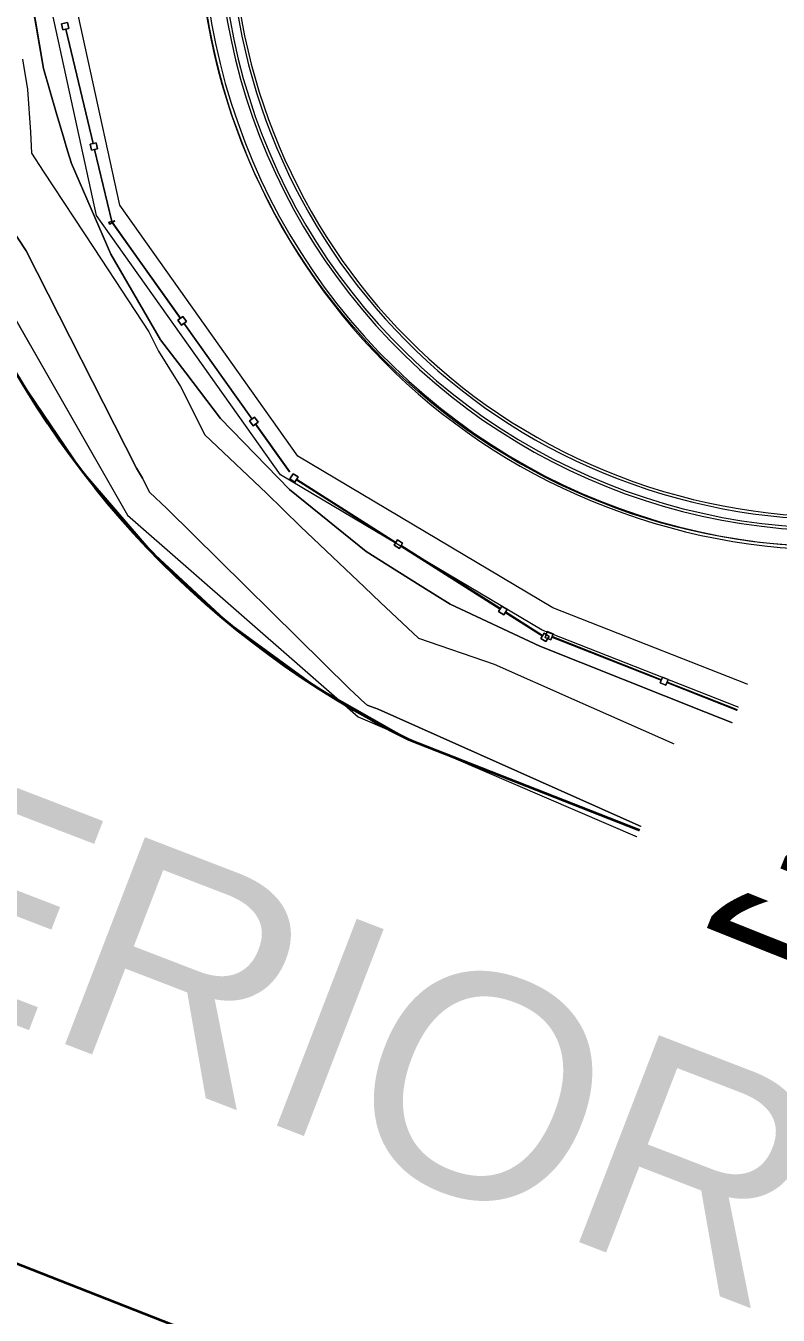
# Model space of a CAD drawing. Header units: metres. Extents: x -207 to 292, y -187 to 169.
# Drawn here: x -64.54 to -58.46, y -78.38 to -67.95 of the extents above; entities that cross this region are included whole.
import ezdxf

# ---------------------------------------------------------------- set-up
doc = ezdxf.new("R2010")
doc.units = ezdxf.units.M
for name, color, linetype, lineweight in [('A-GLAZ-CWMG', 7, 'Continuous', 9), ('ACHURADO', 7, 'Continuous', 9), ('C-TOPO', 7, 'Continuous', 9), ('C-TOPO-LABL', 7, 'Continuous', 9), ('C-TOPO-MINR', 7, 'Continuous', 9), ('CERCO INTERIOR', 7, 'Continuous', 9), ('EQUIPOS PIS', 7, 'Continuous', 9), ('P-SANR-FIXT', 7, 'Continuous', 9), ('solera', 7, 'Continuous', 35)]:
    doc.layers.add(name, color=color, linetype=linetype, lineweight=lineweight)
doc.layers.add('PR10-ARQ-PL-001-Emplazamiento-C-1_dwg', color=7, linetype='Continuous', lineweight=9, true_color=0x767676)
doc.layers.add('TEXTO', color=5, linetype='Continuous', lineweight=9, true_color=0x0000ff)
doc.styles.add('Arial', font='arial.ttf', dxfattribs={"height": 1.792987889230435})
doc.styles.add('Arial_2', font='arial.ttf', dxfattribs={"height": 1.124999999999999})

# ---------------------------------------------------------------- blocks, each defined once
blk = doc.blocks.new('M_Estanque-Terraza - M_Estanque-Terraza-2331352-PLANTA EMPLAZAMIENTO ACTUALIZADO')
at = {"layer": 'P-SANR-FIXT'}
for centre, radius, start, end in [((-1.696641881242665e-15, 0), 5.151627146850166, 8.142219984546603e-13, 180.0000000000002), ((-1.242570705970596e-15, 0), 5.151627146850166, 8.142219984546603e-13, 180.0000000000002), ((-1.242570705970596e-15, 0), 5.126627146850165, 359.9999999999996, 180.0000000000002), ((-1.656194243939091e-15, 0), 5.126627146850165, 359.9999999999996, 180.0000000000002), ((-2.165734258596785e-15, 0), 4.998277258842649, 359.9999999999996, 180.0000000000002), ((-2.165734258596785e-15, 0), 4.975544739836833, 359.9999999999991, 179.9999999999998), ((-3.248601387895178e-15, 0), 4.905907101428718, 1.017777498068325e-12, 180.0000000000002), ((-3.248601387895178e-15, 0), 4.88317458242289, 1.024138607431252e-12, 180.0000000000002), ((-3.248601387895178e-15, 0), 4.905907101428718, 180.0000000000004, 5.088887490341627e-14), ((-3.248601387895178e-15, 0), 4.88317458242289, 180.0000000000004, 5.088887490341627e-14)]:
    blk.add_arc(centre, radius, start, end, dxfattribs=at)
blk = doc.blocks.new('Quad Corner Mullion - 50x50 mm-2128574-PLANTA EMPLAZAMIENTO ACTUALIZADO')
at = {"layer": 'A-GLAZ-CWMG'}
for p, q in [((0.025, 0.02500000000000012), (-0.025, 0.02500000000000005)), ((-0.025, 0.02500000000000004), (-0.02500000000000016, -0.02499999999999996)), ((0.02500000000000007, -0.02500000000000013), (0.025, 0.02500000000000012)), ((-0.02500000000000016, -0.02499999999999996), (0.02500000000000008, -0.02500000000000012))]:
    blk.add_line(p, q, dxfattribs=at)
blk = doc.blocks.new('Quad Corner Mullion - 50x50 mm-2128575-PLANTA EMPLAZAMIENTO ACTUALIZADO')
at = {"layer": 'A-GLAZ-CWMG'}
for p, q in [((-0.02500000000000016, -0.02499999999999996), (-0.025, 0.02500000000000005)), ((-0.025, 0.02500000000000005), (0.025, 0.02500000000000012)), ((0.025, 0.02500000000000011), (0.02500000000000007, -0.02500000000000013)), ((0.02500000000000008, -0.02500000000000012), (-0.02500000000000016, -0.02499999999999996))]:
    blk.add_line(p, q, dxfattribs=at)
blk = doc.blocks.new('Circular Mullion - 5mm-2127248-PLANTA EMPLAZAMIENTO ACTUALIZADO')
at = {"layer": 'A-GLAZ-CWMG'}
for p, q in [((-107.6478273724652, -45.39675011483385), (-107.9973915295227, -46.28009880061981)), ((-107.6455027706611, -45.39767002051003), (-107.9950669277186, -46.281018706296)), ((-107.9950669277186, -46.281018706296), (-107.6455027706611, -45.39767002051003)), ((-107.9927423259147, -46.28193861197219), (-107.6431781688572, -45.3985899261862)), ((-107.6455027706611, -45.39767002051003), (-107.647827372465, -45.39675011483385)), ((-107.6431781688571, -45.3985899261862), (-107.6455027706611, -45.39767002051003)), ((-107.9973915295225, -46.28009880061983), (-107.9950669277186, -46.28101870629602)), ((-107.9950669277186, -46.28101870629602), (-107.9927423259146, -46.28193861197219))]:
    blk.add_line(p, q, dxfattribs=at)
blk = doc.blocks.new('Rectangular Mullion - 50 x 50 mm-2128568-PLANTA EMPLAZAMIENTO ACTUALIZADO')
at = {"layer": 'A-GLAZ-CWMG'}
for p, q in [((0.025, 0.025), (-0.025, 0.025)), ((-0.025, 0.025), (-0.025, -0.025)), ((0.025, -0.025), (0.025, 0.025)), ((-0.025, -0.025), (0.025, -0.025))]:
    blk.add_line(p, q, dxfattribs=at)
blk = doc.blocks.new('Rectangular Mullion - 50 x 50 mm-2128569-PLANTA EMPLAZAMIENTO ACTUALIZADO')
at = {"layer": 'A-GLAZ-CWMG'}
for p, q in [((-0.025, -0.025), (-0.025, 0.025)), ((-0.025, 0.025), (0.025, 0.025)), ((0.025, 0.025), (0.025, -0.025)), ((0.025, -0.025), (-0.025, -0.025))]:
    blk.add_line(p, q, dxfattribs=at)
blk = doc.blocks.new('Circular Mullion - 5mm-2142569-PLANTA EMPLAZAMIENTO ACTUALIZADO')
at = {"layer": 'A-GLAZ-CWMG'}
for p, q in [((-62.68419871532535, -71.16938001004758), (-62.68623628202452, -71.17082856862298)), ((-62.68623628202461, -71.17082856862301), (-62.41186084254493, -71.55676964691709)), ((-62.68216114862617, -71.16793145147219), (-62.68419871532535, -71.16938001004758)), ((-62.40982327584565, -71.55532108834173), (-62.68419871532535, -71.16938001004758)), ((-62.68419871532535, -71.16938001004758), (-62.40982327584565, -71.55532108834173)), ((-62.40778570914652, -71.55387252976637), (-62.68216114862625, -71.16793145147223)), ((-62.41186084254485, -71.55676964691712), (-62.40982327584567, -71.55532108834173)), ((-62.40982327584567, -71.55532108834173), (-62.40778570914647, -71.55387252976632))]:
    blk.add_line(p, q, dxfattribs=at)
blk = doc.blocks.new('Quad Corner Mullion - 50x50 mm-2142566-PLANTA EMPLAZAMIENTO ACTUALIZADO')
at = {"layer": 'A-GLAZ-CWMG'}
for p, q in [((0.004859507728442949, 0.02500000000000001), (-0.004859507728442945, 0.02500000000000001)), ((-0.004859507728442946, 0.02500000000000001), (-0.004859507728442945, -0.02499999999999999)), ((-0.004859507728442945, -0.02499999999999999), (0.0138708219423526, 0.0213591927283394)), ((0.0138708219423526, 0.02135919272833939), (0.00485950772844295, 0.02500000000000001))]:
    blk.add_line(p, q, dxfattribs=at)
blk = doc.blocks.new('Quad Corner Mullion - 50x50 mm-2142568-PLANTA EMPLAZAMIENTO ACTUALIZADO')
at = {"layer": 'A-GLAZ-CWMG'}
for p, q in [((-0.004859507728442945, -0.025), (-0.004859507728442946, 0.025)), ((-0.004859507728442945, 0.02500000000000001), (0.004859507728442949, 0.02500000000000001)), ((0.0138708219423526, 0.0213591927283394), (-0.004859507728442945, -0.02499999999999999)), ((0.00485950772844295, 0.02500000000000001), (0.0138708219423526, 0.02135919272833939))]:
    blk.add_line(p, q, dxfattribs=at)
blk = doc.blocks.new('Circular Mullion - 5mm-2142563-PLANTA EMPLAZAMIENTO ACTUALIZADO')
at = {"layer": 'A-GLAZ-CWMG'}
for p, q in [((-63.98557674287501, -68.94935563316965), (-63.98800858141438, -68.9499354273731)), ((-63.98800858141438, -68.94993542737313), (-63.8494201327585, -69.53121880093046)), ((-63.98314490433562, -68.94877583896618), (-63.98557674287501, -68.94935563316965)), ((-63.84698829421908, -69.53063900672693), (-63.98557674287499, -68.94935563316963)), ((-63.98557674287499, -68.94935563316963), (-63.84698829421908, -69.53063900672693)), ((-63.84455645567969, -69.53005921252353), (-63.98314490433562, -68.94877583896623)), ((-63.84942013275847, -69.53121880093039), (-63.84698829421909, -69.53063900672693)), ((-63.84698829421909, -69.53063900672693), (-63.84455645567971, -69.53005921252348))]:
    blk.add_line(p, q, dxfattribs=at)
blk = doc.blocks.new('Quad Corner Mullion - 50x50 mm-2128572-PLANTA EMPLAZAMIENTO ACTUALIZADO')
at = {"layer": 'A-GLAZ-CWMG'}
for p, q in [((0.025, 0.02500000000000012), (-0.025, 0.02500000000000005)), ((-0.025, 0.02500000000000004), (-0.02500000000000016, -0.02499999999999996)), ((0.02500000000000007, -0.02500000000000013), (0.025, 0.02500000000000012)), ((-0.02500000000000016, -0.02499999999999996), (0.02500000000000008, -0.02500000000000012))]:
    blk.add_line(p, q, dxfattribs=at)
blk = doc.blocks.new('Quad Corner Mullion - 50x50 mm-2128573-PLANTA EMPLAZAMIENTO ACTUALIZADO')
at = {"layer": 'A-GLAZ-CWMG'}
for p, q in [((-0.02500000000000016, -0.02499999999999996), (-0.025, 0.02500000000000005)), ((-0.025, 0.02500000000000005), (0.025, 0.02500000000000012)), ((0.025, 0.02500000000000011), (0.02500000000000007, -0.02500000000000013)), ((0.02500000000000008, -0.02500000000000012), (-0.02500000000000016, -0.02499999999999996))]:
    blk.add_line(p, q, dxfattribs=at)
blk = doc.blocks.new('Circular Mullion - 5mm-2142834-PLANTA EMPLAZAMIENTO ACTUALIZADO')
at = {"layer": 'A-GLAZ-CWMG'}
for p, q in [((-60.6653186751587, -72.69079687847604), (-60.66665925939188, -72.6929070523821)), ((-60.66665925939198, -72.6929070523822), (-60.36753574952848, -72.88293890707673)), ((-60.66397809092554, -72.68868670457), (-60.6653186751587, -72.69079687847604)), ((-60.36619516529522, -72.8808287331706), (-60.6653186751587, -72.69079687847604)), ((-60.6653186751587, -72.69079687847604), (-60.36619516529522, -72.8808287331706)), ((-60.36485458106211, -72.87871855926467), (-60.6639780909256, -72.68868670457006)), ((-60.36753574952839, -72.88293890707666), (-60.36619516529522, -72.8808287331706)), ((-60.36619516529522, -72.8808287331706), (-60.36485458106204, -72.87871855926454))]:
    blk.add_line(p, q, dxfattribs=at)
blk = doc.blocks.new('YADRAN_LASQUEMAS_ARQ_MO_002_TERRAZAS_rvt-1-PLANTA EMPLAZAMIENTO ACTUALIZADO')
at = {"layer": 'A-GLAZ-CWMG', "lineweight": 9}
for name, p, rotation in [('Circular Mullion - 5mm-2127248-PLANTA EMPLAZAMIENTO ACTUALIZADO', (-126.1361724910439, -167.8312369340515), 214.9999999999993), ('Circular Mullion - 5mm-2127248-PLANTA EMPLAZAMIENTO ACTUALIZADO', (-126.1361724910439, -167.8312369340515), 214.9999999999993), ('Circular Mullion - 5mm-2127248-PLANTA EMPLAZAMIENTO ACTUALIZADO', (-126.1361724910439, -167.8312369340515), 214.9999999999993), ('Circular Mullion - 5mm-2127248-PLANTA EMPLAZAMIENTO ACTUALIZADO', (-126.1361724910439, -167.8312369340515), 214.9999999999993), ('Circular Mullion - 5mm-2127248-PLANTA EMPLAZAMIENTO ACTUALIZADO', (-83.84684637021152, -185.3180601337295), 236.9999999999997), ('Circular Mullion - 5mm-2127248-PLANTA EMPLAZAMIENTO ACTUALIZADO', (-83.84684637021152, -185.3180601337295), 236.9999999999997), ('Circular Mullion - 5mm-2127248-PLANTA EMPLAZAMIENTO ACTUALIZADO', (-83.84684637021152, -185.3180601337295), 236.9999999999997), ('Circular Mullion - 5mm-2127248-PLANTA EMPLAZAMIENTO ACTUALIZADO', (-83.84684637021152, -185.3180601337295), 236.9999999999997), ('Circular Mullion - 5mm-2127248-PLANTA EMPLAZAMIENTO ACTUALIZADO', (-83.26742294005523, -186.1330868134057), 236.9999999999991), ('Circular Mullion - 5mm-2127248-PLANTA EMPLAZAMIENTO ACTUALIZADO', (-83.26742294005523, -186.1330868134057), 236.9999999999991), ('Circular Mullion - 5mm-2127248-PLANTA EMPLAZAMIENTO ACTUALIZADO', (-83.26742294005523, -186.1330868134057), 236.9999999999991), ('Circular Mullion - 5mm-2127248-PLANTA EMPLAZAMIENTO ACTUALIZADO', (-83.26742294005523, -186.1330868134057), 236.9999999999991), ('Circular Mullion - 5mm-2127248-PLANTA EMPLAZAMIENTO ACTUALIZADO', (-37.20380549147667, -186.3892411460887), 259.162383808385), ('Circular Mullion - 5mm-2127248-PLANTA EMPLAZAMIENTO ACTUALIZADO', (-37.20380549147667, -186.3892411460887), 259.162383808385), ('Circular Mullion - 5mm-2127248-PLANTA EMPLAZAMIENTO ACTUALIZADO', (-37.20380549147667, -186.3892411460887), 259.162383808385), ('Circular Mullion - 5mm-2127248-PLANTA EMPLAZAMIENTO ACTUALIZADO', (-37.20380549147667, -186.3892411460887), 259.162383808385), ('Quad Corner Mullion - 50x50 mm-2128574-PLANTA EMPLAZAMIENTO ACTUALIZADO', (-62.37455953931511, -71.60492364944224), 147.5723838083849), ('Quad Corner Mullion - 50x50 mm-2128575-PLANTA EMPLAZAMIENTO ACTUALIZADO', (-62.37455953931511, -71.60492364944224), 147.5723838083849), ('Circular Mullion - 5mm-2127248-PLANTA EMPLAZAMIENTO ACTUALIZADO', (-36.35973592905788, -186.9254748393581), 259.1623838083847), ('Circular Mullion - 5mm-2127248-PLANTA EMPLAZAMIENTO ACTUALIZADO', (-36.35973592905788, -186.9254748393581), 259.1623838083847), ('Circular Mullion - 5mm-2127248-PLANTA EMPLAZAMIENTO ACTUALIZADO', (-36.35973592905788, -186.9254748393581), 259.1623838083847), ('Circular Mullion - 5mm-2127248-PLANTA EMPLAZAMIENTO ACTUALIZADO', (-36.35973592905788, -186.9254748393581), 259.1623838083847), ('Quad Corner Mullion - 50x50 mm-2128574-PLANTA EMPLAZAMIENTO ACTUALIZADO', (-60.31264835143347, -72.88018761422451), 158.4099999999995), ('Quad Corner Mullion - 50x50 mm-2128575-PLANTA EMPLAZAMIENTO ACTUALIZADO', (-60.31264835143347, -72.88018761422451), 158.4099999999995), ('Circular Mullion - 5mm-2127248-PLANTA EMPLAZAMIENTO ACTUALIZADO', (-14.0083836270988, -180.8844535987052), 269.9999999999995), ('Circular Mullion - 5mm-2127248-PLANTA EMPLAZAMIENTO ACTUALIZADO', (-14.0083836270988, -180.8844535987052), 269.9999999999995), ('Circular Mullion - 5mm-2127248-PLANTA EMPLAZAMIENTO ACTUALIZADO', (-14.0083836270988, -180.8844535987052), 269.9999999999995), ('Circular Mullion - 5mm-2127248-PLANTA EMPLAZAMIENTO ACTUALIZADO', (-14.0083836270988, -180.8844535987052), 269.9999999999995), ('Circular Mullion - 5mm-2127248-PLANTA EMPLAZAMIENTO ACTUALIZADO', (-13.07854290551732, -181.252415869174), 269.9999999999995), ('Circular Mullion - 5mm-2127248-PLANTA EMPLAZAMIENTO ACTUALIZADO', (-13.07854290551732, -181.252415869174), 269.9999999999995), ('Circular Mullion - 5mm-2127248-PLANTA EMPLAZAMIENTO ACTUALIZADO', (-13.07854290551732, -181.252415869174), 269.9999999999995), ('Circular Mullion - 5mm-2127248-PLANTA EMPLAZAMIENTO ACTUALIZADO', (-13.07854290551732, -181.252415869174), 269.9999999999995)]:
    blk.add_blockref(name, p, dxfattribs=dict(at, rotation=rotation))
at = {"layer": 'A-GLAZ-CWMG', "lineweight": 9, "extrusion": (0, 0, -1)}
for name, p, rotation in [('Rectangular Mullion - 50 x 50 mm-2128568-PLANTA EMPLAZAMIENTO ACTUALIZADO', (64.22329236629271, -67.95230183202189), 256.5900000000005), ('Rectangular Mullion - 50 x 50 mm-2128569-PLANTA EMPLAZAMIENTO ACTUALIZADO', (64.22329236629271, -67.95230183202189), 256.5900000000005), ('Rectangular Mullion - 50 x 50 mm-2128568-PLANTA EMPLAZAMIENTO ACTUALIZADO', (63.99137468490957, -68.92503724777576), 256.5900000000005), ('Rectangular Mullion - 50 x 50 mm-2128569-PLANTA EMPLAZAMIENTO ACTUALIZADO', (63.99137468490957, -68.92503724777576), 256.5900000000005), ('Quad Corner Mullion - 50x50 mm-2142566-PLANTA EMPLAZAMIENTO ACTUALIZADO', (63.84586128845403, -69.53536602199749), 256.5900000000005), ('Quad Corner Mullion - 50x50 mm-2142568-PLANTA EMPLAZAMIENTO ACTUALIZADO', (63.84586128845403, -69.53536602199749), 256.5900000000005), ('Rectangular Mullion - 50 x 50 mm-2128568-PLANTA EMPLAZAMIENTO ACTUALIZADO', (63.27810773123688, -70.33397766337923), 234.5900000000005), ('Rectangular Mullion - 50 x 50 mm-2128569-PLANTA EMPLAZAMIENTO ACTUALIZADO', (63.2781077312368, -70.33397766337923), 234.5900000000005), ('Rectangular Mullion - 50 x 50 mm-2128568-PLANTA EMPLAZAMIENTO ACTUALIZADO', (62.69868430107929, -71.14900434305567), 234.5900000000005), ('Rectangular Mullion - 50 x 50 mm-2128569-PLANTA EMPLAZAMIENTO ACTUALIZADO', (62.69868430107929, -71.14900434305567), 234.5900000000005), ('Rectangular Mullion - 50 x 50 mm-2128568-PLANTA EMPLAZAMIENTO ACTUALIZADO', (61.53048997663851, -72.14115734287499), 212.4276161916151), ('Rectangular Mullion - 50 x 50 mm-2128569-PLANTA EMPLAZAMIENTO ACTUALIZADO', (61.53048997663851, -72.14115734287499), 212.4276161916151), ('Rectangular Mullion - 50 x 50 mm-2128568-PLANTA EMPLAZAMIENTO ACTUALIZADO', (60.68642041421919, -72.6773910361443), 212.4276161916151), ('Rectangular Mullion - 50 x 50 mm-2128569-PLANTA EMPLAZAMIENTO ACTUALIZADO', (60.68642041421919, -72.6773910361443), 212.4276161916151), ('Quad Corner Mullion - 50x50 mm-2128572-PLANTA EMPLAZAMIENTO ACTUALIZADO', (60.34509342623473, -72.89423457550232), 212.4276161916151), ('Quad Corner Mullion - 50x50 mm-2128573-PLANTA EMPLAZAMIENTO ACTUALIZADO', (60.34509342623473, -72.89423457550232), 212.4276161916151), ('Rectangular Mullion - 50 x 50 mm-2128568-PLANTA EMPLAZAMIENTO ACTUALIZADO', (59.38280762956842, -73.24814988480546), 201.5900000000006), ('Rectangular Mullion - 50 x 50 mm-2128569-PLANTA EMPLAZAMIENTO ACTUALIZADO', (59.38280762956842, -73.24814988480546), 201.5900000000006), ('Rectangular Mullion - 50 x 50 mm-2128568-PLANTA EMPLAZAMIENTO ACTUALIZADO', (58.45296690798678, -73.61611215527425), 201.5900000000006), ('Rectangular Mullion - 50 x 50 mm-2128569-PLANTA EMPLAZAMIENTO ACTUALIZADO', (58.45296690798678, -73.61611215527425), 201.5900000000006)]:
    blk.add_blockref(name, p, dxfattribs=dict(at, rotation=rotation))
at = {"layer": 'A-GLAZ-CWMG', "lineweight": 9}
for name in ['Circular Mullion - 5mm-2142563-PLANTA EMPLAZAMIENTO ACTUALIZADO', 'Circular Mullion - 5mm-2142563-PLANTA EMPLAZAMIENTO ACTUALIZADO', 'Circular Mullion - 5mm-2142563-PLANTA EMPLAZAMIENTO ACTUALIZADO', 'Circular Mullion - 5mm-2142563-PLANTA EMPLAZAMIENTO ACTUALIZADO', 'Circular Mullion - 5mm-2142569-PLANTA EMPLAZAMIENTO ACTUALIZADO', 'Circular Mullion - 5mm-2142569-PLANTA EMPLAZAMIENTO ACTUALIZADO', 'Circular Mullion - 5mm-2142569-PLANTA EMPLAZAMIENTO ACTUALIZADO', 'Circular Mullion - 5mm-2142569-PLANTA EMPLAZAMIENTO ACTUALIZADO', 'Circular Mullion - 5mm-2142834-PLANTA EMPLAZAMIENTO ACTUALIZADO', 'Circular Mullion - 5mm-2142834-PLANTA EMPLAZAMIENTO ACTUALIZADO', 'Circular Mullion - 5mm-2142834-PLANTA EMPLAZAMIENTO ACTUALIZADO', 'Circular Mullion - 5mm-2142834-PLANTA EMPLAZAMIENTO ACTUALIZADO']:
    blk.add_blockref(name, (0, 0), dxfattribs=at)
at = {"layer": 'P-SANR-FIXT', "lineweight": 9, "rotation": 161.9131347305515}
blk.add_blockref('M_Estanque-Terraza - M_Estanque-Terraza-2331352-PLANTA EMPLAZAMIENTO ACTUALIZADO', (-57.99205779369127, -67.03377291603417), dxfattribs=at)
blk = doc.blocks.new('PR10-ARQ-PL-001-Emplazamiento-C-1_dwg-674643-PLANTA EMPLAZAMIENTO ACTUALIZADO')
at = {"layer": 'ACHURADO'}
h = blk.add_hatch(dxfattribs=at)
h.set_pattern_fill('FP_1', color=256, style=0, pattern_type=2)
h.set_pattern_definition([(90, (-655750.2579999999, -5498481.082), (-3.592, 3.592), [0.9525, -6.232]), (45, (-655750.2579999999, -5498481.082), (-3.592102448427662, 3.592102448427662), [0.9525, -4.127]), (135, (-655750.2579999999, -5498481.082), (-3.592102448427662, -3.592102448427661), [0.9525, -4.127])])
h.paths.add_polyline_path([(-70.64419410362845, -134.5395130920411), (-73.74359566837556, -131.9079843103886), (-75.302748458013, -123.0097075879575), (-71.02342553682634, -122.2598861932756), (-67.22678839176899, -118.2866067469121), (-66.27122979037469, -116.4668920433522), (-67.31054000929002, -115.9295950126649), (-63.2228957815469, -107.811488710642), (-61.97347530715174, -108.4675188122616), (-60.83407374188307, -106.2046547973157), (-48.23182687982921, -112.8216852271558), (-49.37122844561936, -115.0845492422582), (-47.29912993639711, -116.1725408554078), (-43.30232214666906, -108.5605525243283), (-42.75944131143393, -106.0136084592343), (-42.17536404244606, -104.9007708430291), (-45.82614152975383, -103.2560130906105), (-40.88429535225038, -91.64636320471769), (-90.151940843165, -72.1130627501012), (-89.87588527426131, -71.46287322044381), (-40.00802627272904, -91.28743606805811), (-44.95017856560651, -102.9276130199433), (-41.86989902436735, -104.3187708568574), (-39.07770566500726, -98.99882781505593), (-32.39052588850264, -95.93554523825654), (-32.3969015461952, -95.64399291038528), (-32.41601632960143, -95.35299800634392), (-32.447833692953, -95.06311688542378), (-32.49229280397298, -94.77490377664574), (-32.54930866070092, -94.48890971899041), (-32.6187722529471, -94.20568150997167), (-32.70055077224971, -93.92576065897953), (-32.79448786512018, -93.64968235254298), (-32.90040393091739, -93.37797442674646), (-33.01809646718205, -93.11115637063992), (-33.1473404553533, -92.84973831415184), (-33.28788879156115, -92.59422006726278), (-33.43947275832297, -92.34509016156201), (-33.60180254019799, -92.10282491326342), (-33.77456777565183, -91.8678875136376), (-33.95743815153838, -91.64072714090354), (-34.15006403468549, -91.42177811026583), (-34.35207714036109, -91.21145903229718), (-34.56309123568238, -91.01017202377324), (-34.78270287923515, -90.81830192327507), (-35.01049219153826, -90.63621557593352), (-35.24602365761997, -90.46426111340536), (-59.1191544286162, -80.1137171971799), (-68.8000950018317, -76.31270324707037), (-68.94055688008672, -76.67646319746977), (-68.78750085055833, -76.73556408882149), (-68.95682208769028, -77.17406231641775), (-69.32525591731077, -77.03179567098621), (-69.15593468114737, -76.59329744458205), (-68.95714533925062, -76.25104079723363), (-90.05597707919785, -67.96703645110138), (-91.03157986238605, -70.42335903167734), (-94.08573066025978, -119.1647433257103), (-83.16670522756881, -127.7404482769968)])
at = {"layer": 'C-TOPO', "flags": 128}
for points in [[(-80.92648359375016, -71.55153489990249), (-69.40067548828142, -76.07689588623057), (-67.52255291748061, -76.81430203857437), (-59.11915422363292, -80.1137145996096), (-57.89312208251964, -80.6452821533205), (-56.58229046630873, -81.2136102539064), (-49.79060269775401, -84.15824912109396), (-47.28326271972664, -85.24533625488296), (-45.53762508544933, -86.00219238281271), (-43.86708984375004, -86.72647375488299), (-43.80954451904307, -86.75142106933615), (-35.24602304077155, -90.46426420898449), (-34.66796297607432, -90.91643195800799), (-34.14308571166999, -91.42937739257833), (-33.67774434814456, -91.99689624023452), (-33.27757575073246, -92.61209589843772)], [(-33.27757575073246, -92.61209589843772), (-33.67774434814456, -91.99689624023452), (-34.14308571166999, -91.42937739257833), (-34.66796297607432, -90.91643195800799), (-35.24602304077155, -90.46426420898449), (-43.80954451904307, -86.75142106933615), (-43.86708984375004, -86.72647375488299), (-45.53762508544933, -86.00219238281271), (-47.28326271972664, -85.24533625488296), (-49.79060269775401, -84.15824912109396), (-56.58229046630873, -81.2136102539064), (-57.89312208251964, -80.6452821533205), (-59.11915422363292, -80.1137145996096), (-67.52255291748061, -76.81430203857437), (-69.40067548828142, -76.07689588623057), (-80.92648359375016, -71.55153489990249)], [(-45.16328049316414, -13.62173714904785), (-58.65432678222663, -47.89474167480476), (-65.37344223632822, -64.96416024169929), (-65.55493348388681, -65.81135969238292), (-65.63799353027353, -66.67379077148445), (-65.62152011718757, -67.5400541748048), (-65.5057318359376, -68.39870408935558), (-65.29215882568367, -69.23838771972663), (-65.2407526611329, -69.37327716064463), (-64.98362416992197, -70.04801271972667), (-64.58420668945321, -70.81687741699226), (-64.09918048095712, -71.53481499023445), (-63.53496375732429, -72.19234229736333), (-62.89900722656257, -72.7807714965821), (-62.19971967773445, -73.29231701660167), (-61.44634240722664, -73.72022578125008), (-49.70080817871101, -78.33572080078136), (-47.33265505371101, -79.2662965576173), (-34.53525944824222, -84.29513378906265), (-34.50706582031257, -84.3062121826173), (-33.65736419677738, -84.47571811523444), (-32.79391457519535, -84.54767651367199), (-31.92787673950199, -84.52115720214853)], [(-31.92787673950199, -84.52115720214853), (-32.79391457519535, -84.54767651367199), (-33.65736419677738, -84.47571811523444), (-34.50706582031257, -84.3062121826173), (-34.53525944824222, -84.29513378906265), (-47.33265505371101, -79.2662965576173), (-49.70080817871101, -78.33572080078136), (-61.44634240722664, -73.72022578125008), (-62.19971967773445, -73.29231701660167), (-62.89900722656257, -72.7807714965821), (-63.53496375732429, -72.19234229736333), (-64.09918048095712, -71.53481499023445), (-64.58420668945321, -70.81687741699226), (-64.98362416992197, -70.04801271972667), (-65.2407526611329, -69.37327716064463), (-65.29215882568367, -69.23838771972663), (-65.5057318359376, -68.39870408935558), (-65.62152011718757, -67.5400541748048), (-65.63799353027353, -66.67379077148445), (-65.55493348388681, -65.81135969238292), (-65.37344223632822, -64.96416024169929), (-58.65432678222663, -47.89474167480476), (-45.16328049316414, -13.62173714904785)], [(-38.52224399414069, 3.372478450012207), (-63.79554320068367, -60.76652343750007), (-64.78684548339852, -63.30252213134773), (-65.4417450439454, -65.55951925048835), (-65.5127453613282, -67.79552230224617), (-65.1875419555665, -69.34052102050788), (-63.72014315185554, -71.90552259521488), (-61.85614530029304, -73.53752065429698), (-59.32984368896495, -74.62151960449226), (-56.13114125976573, -75.9085201171876), (-44.72754429931648, -80.48251999511726), (-36.21034324951179, -83.80852163085949), (-33.87834373168949, -84.43152546386733), (-31.14114336547855, -84.39252319335945), (-28.35304378051761, -83.23651933593761), (-25.96854281616215, -80.47152531738288), (-25.03934371948246, -78.3455248535157), (-19.54854398803715, -64.51052281494148), (-16.74504301757816, -57.44452155761726), (-5.944042996215821, -30.10852034912113), (-2.296743239593506, -20.79352148437503)], [(-49.16532923583991, -77.43109694824226), (-52.13295739746101, -76.25028995361339), (-52.28389237060551, -76.19022850341811), (-54.12983085937507, -75.45573845214855), (-54.16454967041023, -75.44192069091808), (-55.84144266357429, -74.77469165039074), (-58.70047280273445, -73.63709132080085), (-59.04913059082038, -73.49836025390633), (-58.70047280273445, -73.63709132080085), (-55.84144266357429, -74.77469165039074), (-54.16454967041023, -75.44192069091808), (-54.12983085937507, -75.45573845214855), (-52.28389237060551, -76.19022850341811), (-52.13295739746101, -76.25028995361339), (-49.16532923583991, -77.43109694824226)], [(-64.50276514892586, -67.68590108642589), (-64.40006444091804, -68.29521738281261), (-64.29549873046884, -68.64873533935558), (-64.23383272705085, -68.85722028808601), (-64.20361131591804, -68.95939544677742), (-64.17321782226571, -69.06216126708995), (-63.85574417724619, -69.79624204101573), (-63.45226182861339, -70.4867998901368), (-63.24816730957038, -70.75561138916022), (-62.96862623291023, -71.12379356689463), (-62.96733328857429, -71.1251283691407), (-62.41186951904304, -71.69797712402351), (-61.79007491455089, -72.20100223388687), (-61.61702966308601, -72.30939561767586), (-61.35400850830085, -72.47414835205086), (-61.1122744262696, -72.62556701660166), (-60.38831861572273, -72.96549975585948), (-59.04913059082038, -73.49836025390633), (-60.38831861572273, -72.96549975585948), (-61.1122744262696, -72.62556701660166), (-61.35400850830085, -72.47414835205086), (-61.61702966308601, -72.30939561767586), (-61.79007491455089, -72.20100223388687), (-62.41186951904304, -71.69797712402351), (-62.96733328857429, -71.1251283691407), (-62.96862623291023, -71.12379356689463), (-63.24816730957038, -70.75561138916022), (-63.45226182861339, -70.4867998901368), (-63.85574417724619, -69.79624204101573), (-64.17321782226571, -69.06216126708995), (-64.20361131591804, -68.95939544677742), (-64.23383272705085, -68.85722028808601), (-64.29549873046884, -68.64873533935558), (-64.40006444091804, -68.29521738281261), (-64.50276514892586, -67.68590108642589)]]:
    blk.add_lwpolyline(points, dxfattribs=at)
at = {"layer": 'C-TOPO-MINR', "color": 9, "true_color": 0xc0c0c0, "flags": 128}
for points in [[(-56.11232923900108, -75.82198066925443), (-59.06740746247753, -74.6417731026669), (-59.28336308348941, -74.54881962872419), (-59.2965951426512, -74.55219006726114), (-59.30900059068907, -74.53812869807824), (-59.41226297044027, -74.49257318810993), (-61.69370110165574, -73.47421667296918), (-61.78398352881122, -73.44321669096063), (-61.82948462494426, -73.40059993373258), (-61.84847330700572, -73.38236846513372), (-61.92493476022432, -73.30980945025156), (-63.398091362739, -71.8544308114373), (-63.54106932828859, -71.7198857594546), (-63.54128025700228, -71.71946797208159), (-63.59781647584402, -71.6074864502846), (-63.64842416265665, -71.52569149726212), (-64.53907156856629, -69.7688829790482), (-64.71374678855739, -69.50264769665662)], [(-64.56864923241908, -68.21950594207215), (-64.52776438036778, -68.46472440556015), (-64.50338779566232, -68.80995496709204), (-64.49556191209204, -68.9796446184468), (-64.40050085833678, -69.12453412533999), (-63.98991973857697, -69.7503308489363), (-63.54839012467903, -70.42329843670483), (-63.46961221171589, -70.57868844584029), (-63.29282796295781, -70.86441696324538), (-63.09533399306819, -71.25559408380725), (-63.0945971707288, -71.25705351085331), (-62.59514236809745, -71.72705021366517), (-62.32137940519894, -71.99750942188571), (-61.80427195827337, -72.48822474781448), (-61.67585183953465, -72.61152384538555), (-61.3681287364122, -72.8997402158414), (-60.7575502887972, -73.10939254229324), (-60.11224087870556, -73.3974367513634), (-59.13198784593083, -73.82988782322171), (-59.01422493855468, -73.96337012161283), (-58.88861514576838, -73.93137509490896), (-56.83858344059416, -74.81376735585444)]]:
    blk.add_lwpolyline(points, dxfattribs=at)
at = {"layer": 'CERCO INTERIOR', "flags": 128}
for points in [[(-26.8741051890701, -80.12936918377876), (-28.51400438018143, -82.00503176808358), (-30.80006296537817, -83.2052969479561), (-33.47521145634354, -83.40564562439918), (-60.36965272299945, -72.83466478347779), (-62.48292058303953, -71.58020193815231), (-63.9696666777134, -69.48232596635819), (-64.49798364259303, -67.0580460703373), (-63.95847878903151, -64.42976371884346), (-36.30947658650577, 6.0375552546978), (-35.12356038734317, 8.298024226427078), (-33.13335930243134, 9.89046128511429), (-30.63597393147647, 10.59442198872566), (-28.05654404334724, 10.33743979454041), (-2.045945981666446, 0.01674255847930908), (-0.04331390947103501, -1.294962766170502), (1.476995850875974, -3.37822363615036), (1.971749149933457, -5.810420047044754), (1.49688543073833, -8.303512711524963), (0.5782354609668254, -10.63827511429787), (-26.93075168073177, -80.27276047945023)], [(-33.40204916082322, -83.21950783133508), (-60.2814546571672, -72.654436866045), (-62.34430397056043, -71.42990311503411), (-63.78292929194868, -69.39992805242538), (-64.29355937637389, -67.05680767416955), (-63.76601963855327, -64.48681525826454), (-36.12728963367641, 5.954323592185975), (-34.9659094888717, 8.168024513721466), (-33.0400690395385, 9.70896413087845), (-30.61814039081335, 10.39165516376495), (-28.10425808548927, 10.14120331168175), (-2.138562422469259, -0.1616771852970123), (-0.1833848904818296, -1.442300224304199), (1.28971039749682, -3.460863713026047), (1.767911579459906, -5.811690279245378), (1.303919984921813, -8.24770295739174), (0.3921237623691559, -10.56504646062851)]]:
    blk.add_lwpolyline(points, dxfattribs=at)
at = {"layer": 'EQUIPOS PIS'}
blk.add_circle((-58.00242415890098, -67.01465355157852), 5.147159958258273, dxfattribs=at)
at = {"layer": 'solera'}
blk.add_line((-61.44634088784456, -73.72022451639175), (-34.50706570506096, -84.30620883107186), dxfattribs=at)
at = {"layer": 'solera', "flags": 128}
blk.add_lwpolyline([(13.37158570602536, 2.083440138101578), (13.05148894459009, 1.281953089237213), (-78.37198900781571, 37.79453210830688), (-81.97657359957695, 36.49777706980705), (-118.2766722030938, -54.89674675583839), (-118.6159825910628, -54.91275195240974), (-118.8549829152226, -55.51449469327927), (-118.6493838401139, -55.83514097213746), (-118.9604455059767, -56.61831605792046), (-59.11915442869068, -80.11371719717981)], dxfattribs=at)
at = {"layer": 'solera'}
blk.add_arc((-58.10704161033035, -66.96386171460152), 7.536534878080575, 164.6131781797791, 243.6993389391792, dxfattribs=at)
at = {"layer": 'C-TOPO-LABL', "insert": (-59.10130963682769, -74.01446104691529), "char_height": 1.124999999999999, "width": 5.23380027112517, "attachment_point": 1, "rotation": 338.229079773455, "line_spacing_factor": 0.9417779076525878, "style": 'Arial_2'}
blk.add_mtext(' 24.03', dxfattribs=at)
at = {"layer": 'TEXTO', "insert": (-77.14730697138121, -69.2792439557518), "char_height": 1.792987889230435, "width": 21.42418770183879, "attachment_point": 1, "rotation": 338.91903092353783, "line_spacing_factor": 0.9417779076525876, "style": 'Arial'}
blk.add_mtext('CALLE INTERIOR', dxfattribs=at)

msp = doc.modelspace()

# ---------------------------------------------------------------- linework, layer by layer
at = {"layer": 'C-TOPO'}
for p, q in [((-64.40006444091804, -68.29521738281254), (-64.50276514892586, -67.68590108642589)), ((-64.50276514892586, -67.68590108642589), (-64.40006444091804, -68.29521738281254)), ((-64.29549873046881, -68.64873533935551), (-64.40006444091804, -68.29521738281254)), ((-64.40006444091804, -68.29521738281254), (-64.29549873046881, -68.64873533935551)), ((-64.23383272705085, -68.85722028808601), (-64.29549873046881, -68.64873533935551)), ((-64.29549873046881, -68.64873533935551), (-64.23383272705085, -68.85722028808601)), ((-64.20361131591804, -68.95939544677742), (-64.23383272705085, -68.85722028808601)), ((-64.23383272705085, -68.85722028808601), (-64.20361131591804, -68.95939544677742)), ((-64.1732178222657, -69.06216126708995), (-64.20361131591804, -68.95939544677742)), ((-64.20361131591804, -68.95939544677742), (-64.1732178222657, -69.06216126708995)), ((-63.85574417724615, -69.79624204101573), (-64.1732178222657, -69.06216126708995)), ((-64.1732178222657, -69.06216126708995), (-63.85574417724615, -69.79624204101573)), ((-65.18754195556646, -69.34052102050788), (-63.72014315185554, -71.90552259521488)), ((-63.45226182861334, -70.4867998901368), (-63.85574417724615, -69.79624204101573)), ((-63.85574417724615, -69.79624204101573), (-63.45226182861334, -70.4867998901368)), ((-63.24816730957037, -70.75561138916022), (-63.45226182861334, -70.4867998901368)), ((-63.45226182861334, -70.4867998901368), (-63.24816730957037, -70.75561138916022)), ((-62.96862623291023, -71.12379356689463), (-63.24816730957037, -70.75561138916022)), ((-63.24816730957037, -70.75561138916022), (-62.96862623291023, -71.12379356689463)), ((-64.58420668945318, -70.81687741699226), (-64.09918048095709, -71.53481499023445)), ((-64.09918048095709, -71.53481499023445), (-64.58420668945318, -70.81687741699226)), ((-62.96733328857427, -71.1251283691407), (-62.96862623291023, -71.12379356689463)), ((-62.96862623291023, -71.12379356689463), (-62.96733328857427, -71.1251283691407)), ((-62.41186951904304, -71.69797712402351), (-62.96733328857427, -71.1251283691407)), ((-62.96733328857427, -71.1251283691407), (-62.41186951904304, -71.69797712402351)), ((-64.09918048095709, -71.53481499023445), (-63.53496375732428, -72.19234229736333)), ((-63.53496375732428, -72.19234229736333), (-64.09918048095709, -71.53481499023445)), ((-61.79007491455086, -72.2010022338868), (-62.41186951904304, -71.69797712402351)), ((-62.41186951904304, -71.69797712402351), (-61.79007491455086, -72.2010022338868)), ((-63.72014315185554, -71.90552259521488), (-61.85614530029304, -73.53752065429698)), ((-63.53496375732428, -72.19234229736333), (-62.89900722656257, -72.7807714965821)), ((-62.89900722656257, -72.7807714965821), (-63.53496375732428, -72.19234229736333)), ((-61.61702966308601, -72.30939561767582), (-61.79007491455086, -72.2010022338868)), ((-61.79007491455086, -72.2010022338868), (-61.61702966308601, -72.30939561767582)), ((-61.35400850830085, -72.47414835205086), (-61.61702966308601, -72.30939561767582)), ((-61.61702966308601, -72.30939561767582), (-61.35400850830085, -72.47414835205086)), ((-61.1122744262696, -72.62556701660161), (-61.35400850830085, -72.47414835205086)), ((-61.35400850830085, -72.47414835205086), (-61.1122744262696, -72.62556701660161)), ((-60.38831861572273, -72.96549975585948), (-61.1122744262696, -72.62556701660161)), ((-60.38831861572273, -72.96549975585948), (-61.1122744262696, -72.62556701660161)), ((-62.89900722656257, -72.7807714965821), (-62.19971967773445, -73.29231701660167)), ((-62.19971967773445, -73.29231701660167), (-62.89900722656257, -72.7807714965821)), ((-60.38831861572273, -72.96549975585948), (-59.04913059082038, -73.49836025390633)), ((-60.38831861572273, -72.96549975585948), (-59.04913059082038, -73.49836025390633)), ((-62.19971967773445, -73.29231701660167), (-61.44634240722664, -73.72022578125008)), ((-61.44634240722664, -73.72022578125008), (-62.19971967773445, -73.29231701660167)), ((-58.70047280273445, -73.63709132080085), (-59.04913059082038, -73.49836025390633)), ((-59.04913059082038, -73.49836025390633), (-58.70047280273445, -73.63709132080085)), ((-61.85614530029304, -73.53752065429698), (-59.32984368896491, -74.62151960449226)), ((-55.84144266357426, -74.77469165039074), (-58.70047280273445, -73.63709132080085)), ((-58.70047280273445, -73.63709132080085), (-55.84144266357426, -74.77469165039074)), ((-61.44634240722664, -73.72022578125008), (-49.70080817871101, -78.33572080078136)), ((-49.70080817871101, -78.33572080078136), (-61.44634240722664, -73.72022578125008)), ((-59.32984368896491, -74.62151960449226), (-56.1311412597657, -75.90852011718754)), ((-59.11915422363288, -80.11371459960945), (-67.52255291748054, -76.81430203857425)), ((-67.52255291748054, -76.81430203857425), (-59.11915422363288, -80.11371459960945))]:
    msp.add_line(p, q, dxfattribs=at)
at = {"layer": 'C-TOPO-MINR', "color": 9, "true_color": 0xc0c0c0, "flags": 128}
for points in [[(-64.56864923241908, -68.21950594207215), (-64.52776438036778, -68.46472440556015), (-64.50338779566232, -68.80995496709204), (-64.49556191209204, -68.9796446184468), (-64.40050085833678, -69.12453412533999), (-63.98991973857697, -69.7503308489363), (-63.54839012467903, -70.42329843670483), (-63.46961221171589, -70.57868844584029), (-63.29282796295781, -70.86441696324538), (-63.09533399306819, -71.25559408380725), (-63.0945971707288, -71.25705351085331), (-62.59514236809745, -71.72705021366517), (-62.32137940519894, -71.99750942188571), (-61.80427195827337, -72.48822474781448), (-61.67585183953465, -72.61152384538555), (-61.3681287364122, -72.8997402158414), (-60.7575502887972, -73.10939254229324), (-60.11224087870556, -73.3974367513634), (-59.13198784593083, -73.82988782322171), (-59.01422493855468, -73.96337012161283), (-58.88861514576838, -73.93137509490896), (-56.83858344059416, -74.81376735585444)], [(-64.71374678855734, -69.50264769665658), (-64.53907156856624, -69.76888297904813), (-63.64842416265662, -71.52569149726203), (-63.59781647584396, -71.60748645028451), (-63.54128025700223, -71.71946797208152), (-63.54106932828855, -71.7198857594545), (-63.39809136273895, -71.8544308114372), (-61.92493476022428, -73.30980945025152), (-61.84847330700566, -73.38236846513371), (-61.82948462494423, -73.40059993373251), (-61.78398352881117, -73.44321669096057), (-61.6937011016557, -73.4742166729691), (-59.41226297044025, -74.49257318810987), (-59.30900059068905, -74.53812869807817), (-59.29659514265115, -74.5521900672611), (-59.28336308348939, -74.54881962872413), (-59.06740746247748, -74.64177310266682), (-56.11232923900103, -75.82198066925433)]]:
    msp.add_lwpolyline(points, dxfattribs=at)

# ---------------------------------------------------------------- block references
at = {"lineweight": 5}
msp.add_blockref('YADRAN_LASQUEMAS_ARQ_MO_002_TERRAZAS_rvt-1-PLANTA EMPLAZAMIENTO ACTUALIZADO', (0, 0), dxfattribs=at)
at = {"layer": 'PR10-ARQ-PL-001-Emplazamiento-C-1_dwg', "color": 7}
msp.add_blockref('PR10-ARQ-PL-001-Emplazamiento-C-1_dwg-674643-PLANTA EMPLAZAMIENTO ACTUALIZADO', (0, 0), dxfattribs=at)

# ---------------------------------------------------------------- next in the draw order: texts
at = {"layer": 'C-TOPO-LABL', "insert": (-59.09849183377646, -74.00740565371964), "char_height": 1.125, "width": 5.742490791911654, "attachment_point": 1, "rotation": 338.229079773455, "line_spacing_factor": 0.9417779076525881, "style": 'Arial_2', "bg_fill": 3, "box_fill_scale": 1.25, "bg_fill_color": 256, "bg_fill_true_color": 13158600, "bg_fill_transparency": 0}
msp.add_mtext(' 24.03 ', dxfattribs=at)

# ---------------------------------------------------------------- next in the draw order: texts
at = {"layer": 'C-TOPO-LABL', "insert": (-58.50456236972889, -73.52645105688987), "char_height": 1.125, "width": 5.742490791911654, "attachment_point": 1, "rotation": 338.2290797734555, "line_spacing_factor": 0.9417779076525881, "style": 'Arial_2', "bg_fill": 3, "box_fill_scale": 1.25, "bg_fill_color": 256, "bg_fill_true_color": 13158600, "bg_fill_transparency": 0}
msp.add_mtext(' 24.23 ', dxfattribs=at)

doc.saveas('drawing.dxf')
